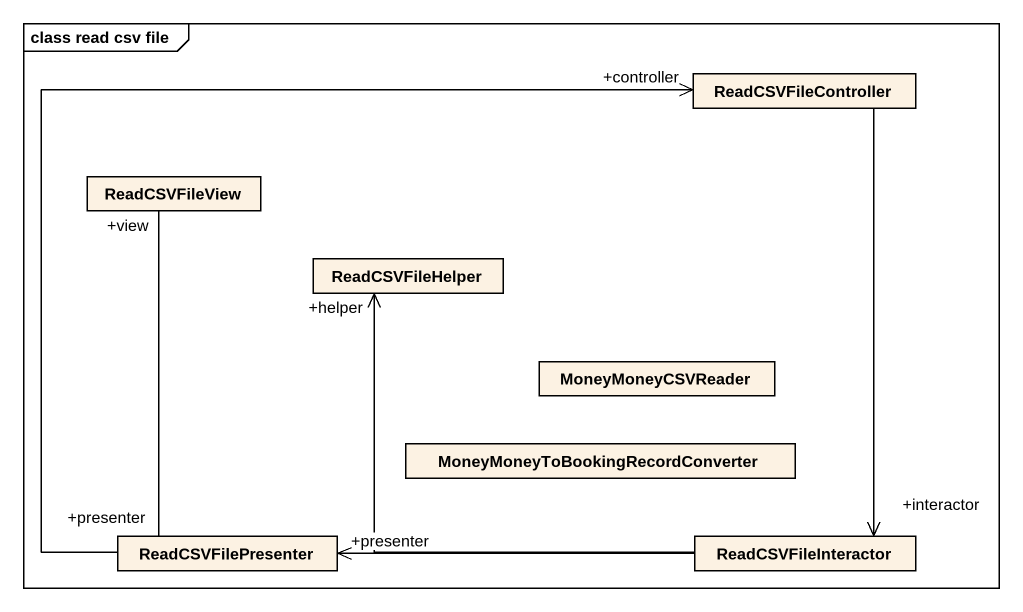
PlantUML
@startuml
mainframe class read csv file
hide circle
hide empty members
class ReadCSVFileController
class ReadCSVFileView
class ReadCSVFileHelper
class MoneyMoneyCSVReader
class "MoneyMoneyToBookingRecordConverter" as MoneyMoneyToBookingRecordCon
class ReadCSVFilePresenter
class ReadCSVFileInteractor
ReadCSVFileController --> "+interactor" ReadCSVFileInteractor
ReadCSVFilePresenter -up-> "+controller" ReadCSVFileController
ReadCSVFilePresenter "+presenter" -up- "+view" ReadCSVFileView
ReadCSVFileInteractor -up-> "+helper" ReadCSVFileHelper
ReadCSVFileInteractor -left-> "+presenter" ReadCSVFilePresenter
@enduml
